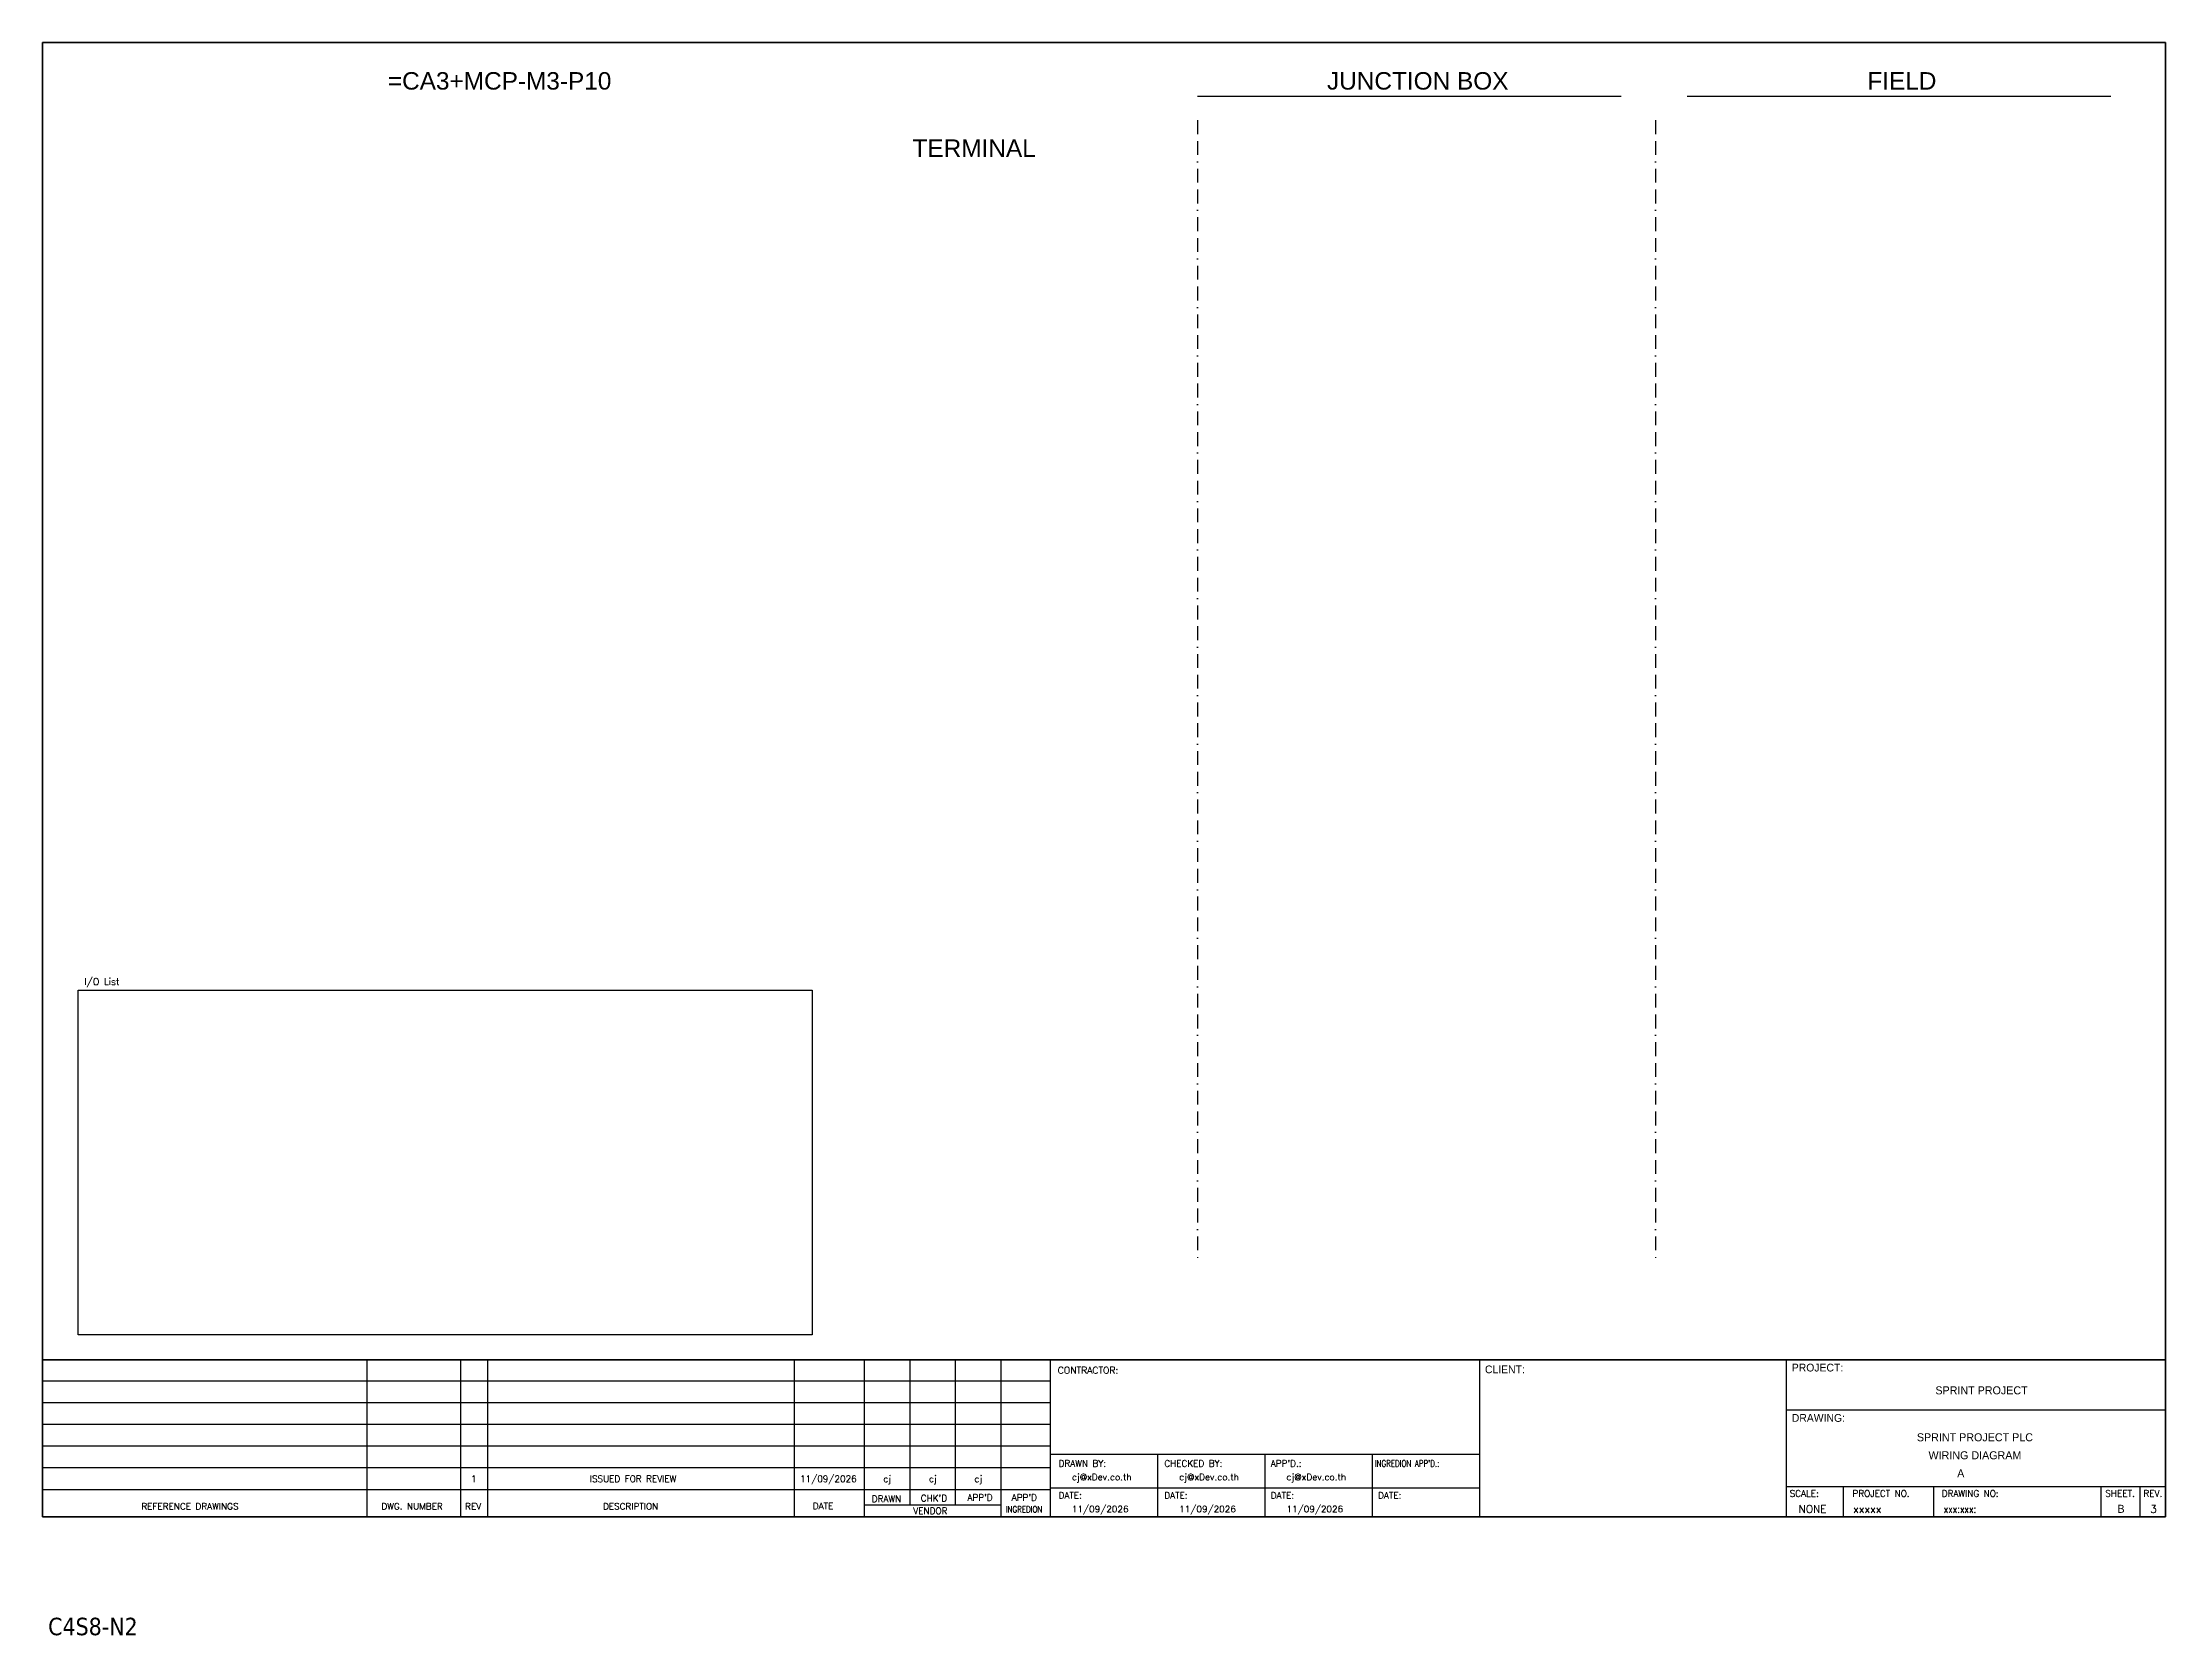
# Model space of a CAD drawing. Header units: millimetres. Extents: x 0 to 62600, y 0 to 14837.
# Drawn here: x 41933 to 45826, y 5791 to 8713 of the extents above; entities that cross this region are included whole.
import ezdxf
from ezdxf.enums import TextEntityAlignment as Align

# ---------------------------------------------------------------- set-up
doc = ezdxf.new("R2010")
doc.units = ezdxf.units.MM
doc.linetypes.add('BORDERX2', pattern=[88.9, 25.4, -12.7, 25.4, -12.7, 0, -12.7])
for name, color, linetype in [('GT_1', 9, 'Continuous'), ('HELPPOINT', 7, 'Continuous'), ('MEMBER', 7, 'Continuous'), ('x01001-FrameArea', 2, 'BORDERX2')]:
    doc.layers.add(name, color=color, linetype=linetype)
doc.styles.add('HTX11', font='O8111901')
doc.styles.add('ROMANS', font='romans.shx', dxfattribs={"width": 0.85, "height": 25})
doc.styles.get("Standard").update_dxf_attribs({"font": 'arial.ttf'})
doc.styles.add('Tahoma', font='')
doc.styles.get('Tahoma').set_extended_font_data('Tahoma')

msp = doc.modelspace()

# ---------------------------------------------------------------- linework, layer by layer
for p, q in [((44051.3, 8614.1), (44828, 8614.1)), ((44949, 8614.1), (45725.8, 8614.1))]:
    msp.add_line(p, q)
at = {"color": 4}
for p, q in [((45235.3, 6064.5), (45235.3, 6008.4)), ((45400.6, 6064.5), (45400.6, 6008.4))]:
    msp.add_line(p, q, dxfattribs=at)
at = {"color": 4, "ltscale": 0.5}
for p, q in [((45707.7, 6064.5), (45707.7, 6008.4)), ((45707.7, 6064.5), (45707.7, 6008.4)), ((45778.9, 6064.5), (45778.9, 6008.4)), ((45778.9, 6064.5), (45778.9, 6008.4))]:
    msp.add_line(p, q, dxfattribs=at)
msp.add_lwpolyline([(41998.7, 6974.3), (43344.5, 6974.3), (43344.5, 6342.2), (41998.7, 6342.2)], close=True)
at = {"layer": 'GT_1', "color": 4}
for p, q in [((42528.4, 6008.4), (42528.4, 6296.6)), ((42700.3, 6008.4), (42700.3, 6296.6)), ((42749.5, 6008.4), (42749.5, 6296.6)), ((43312.1, 6008.4), (43312.1, 6296.6)), ((43440.4, 6008.4), (43440.4, 6296.6)), ((43524, 6030.2), (43524, 6296.6)), ((43607.5, 6030.3), (43607.5, 6296.6)), ((43690.8, 6008.4), (43690.8, 6296.6)), ((43781.8, 6008.4), (43781.8, 6296.6)), ((44568.8, 6008.4), (44568.8, 6296.6)), ((45131.1, 6008.4), (45131.1, 6296.6)), ((45131.1, 6008.4), (45131.1, 6296.6)), ((45131.1, 6008.4), (45131.1, 6296.6)), ((43781.8, 6257.7), (41933, 6257.7)), ((43781.8, 6217.9), (41933, 6217.9)), ((43781.8, 6178), (41933, 6178)), ((43781.8, 6138.1), (41933, 6138.1)), ((44568.8, 6122.8), (43781.8, 6122.8)), ((43978.6, 6008.4), (43978.6, 6122.8)), ((44175.3, 6008.4), (44175.3, 6122.8)), ((44372.1, 6008.4), (44372.1, 6122.8)), ((43781.8, 6098.2), (41933, 6098.2)), ((43781.7, 6058.2), (41933, 6058.2)), ((44568.8, 6061.3), (43781.8, 6061.3)), ((45131.1, 6064.5), (45826.3, 6064.5)), ((43690.8, 6030.2), (43440.4, 6030.2))]:
    msp.add_line(p, q, dxfattribs=at)
at = {"layer": 'HELPPOINT', "color": 4, "lineweight": 35}
for p, q in [((41933, 6008.4), (41933, 8712.6)), ((41933, 8712.6), (45826.3, 8712.6)), ((41933, 6008.4), (41933, 8712.6)), ((41933, 8712.6), (45826.3, 8712.6)), ((45826.3, 8712.6), (45826.3, 6008.4)), ((45826.3, 8712.6), (45826.3, 6008.4)), ((45826.3, 6008.4), (41933, 6008.4)), ((45826.3, 6008.4), (41933, 6008.4))]:
    msp.add_line(p, q, dxfattribs=at)
at = {"layer": 'HELPPOINT', "color": 4}
for p, q in [((45131.1, 6205), (45826.3, 6205)), ((45131.1, 6205), (45826.3, 6205)), ((45131.1, 6064.5), (45826.3, 6064.5))]:
    msp.add_line(p, q, dxfattribs=at)
at = {"layer": 'MEMBER', "color": 4, "lineweight": 35}
msp.add_line((41933, 6296.6), (45826.3, 6296.6), dxfattribs=at)
msp.add_line((41933, 6296.6), (45826.3, 6296.6), dxfattribs=at)
at = {"layer": 'MEMBER', "color": 4}
for p, q in [((45131.1, 6205), (45826.3, 6205)), ((45131.1, 6205), (45826.3, 6205)), ((45131.1, 6064.5), (45826.3, 6064.5)), ((45131.1, 6064.5), (45826.3, 6064.5))]:
    msp.add_line(p, q, dxfattribs=at)
at = {"layer": 'x01001-FrameArea'}
for p, q in [((44051.3, 8570), (44051.3, 6483.5)), ((44891.1, 8570), (44891.1, 6483.5))]:
    msp.add_line(p, q, dxfattribs=at)

# ---------------------------------------------------------------- texts
at = {"color": 2}
for s, p in [('=CA3+MCP-M3-P10', (42566.4, 8626.2)), ('JUNCTION BOX', (44288.6, 8626.2)), ('FIELD', (45279.5, 8626.2)), ('TERMINAL', (43528.5, 8502.8))]:
    msp.add_text(s, height=32, dxfattribs=at).set_placement(p)
at = {"color": 4, "ltscale": 100, "style": 'HTX11'}
for s, p in [('SPRINT PROJECT', (45488.9, 6240.6)), ('SPRINT PROJECT PLC', (45476.8, 6154.5)), ('WIRING DIAGRAM', (45476.8, 6121.5))]:
    msp.add_text(s, height=14.693, dxfattribs=at).set_placement(p, align=Align.MIDDLE_CENTER)
at = {"color": 2, "style": 'Tahoma'}
msp.add_text('C4S8-N2', height=32, dxfattribs=at).set_placement((41943.4, 5791.5))
at = {"style": 'HTX11'}
for tag, text, height, p in [('A', 'A', 14.8, (45450.8, 6088.3)), ('B', 'CHASSIS C3 SLOT 10', 14.821, (45744.6, 6023.3))]:
    msp.add_attdef(tag, text=text, height=height, dxfattribs=at).set_placement(p, align=Align.MIDDLE_CENTER)
at = {"layer": 'GT_1', "color": 4, "style": 'HTX11'}
for s, p in [('CLIENT:', (44578.3, 6271.9)), ('PROJECT:', (45141, 6275.2)), ('DRAWING:', (45141, 6182.9))]:
    msp.add_text(s, height=14.25, dxfattribs=at).set_placement(p)
at = {"layer": 'MEMBER', "color": 4, "ltscale": 0.8, "style": 'ROMANS'}
for s, height, p in [('I/O List', 12.35, (42009.6, 6984)), ('CONTRACTOR:', 12.35, (43794.9, 6271.2)), ('DRAWN BY:', 11.88, (43796.4, 6100.6)), ('cj@xDev.co.th', 11.875, (43820.8, 6075.6)), ('CHECKED BY:', 11.875, (43990.3, 6100.6)), ('cj@xDev.co.th', 11.875, (44017.6, 6075.6)), ("APP'D.:", 11.88, (44185.5, 6100.6)), ('cj@xDev.co.th', 11.875, (44214.3, 6075.6)), ('DRAWN', 11.88, (43453.8, 6035.7)), ("CHK'D", 11.88, (43543.6, 6036.9)), ("APP'D", 11.88, (43629.2, 6038.1)), ("APP'D", 11.88, (43710.4, 6038.1)), ('DATE:', 11.88, (43796.4, 6042)), ('DATE:', 11.88, (43990.3, 6042)), ('DATE:', 11.88, (44185.5, 6042)), ('DATE:', 11.88, (44382.3, 6042)), ('SCALE:', 11.88, (45137, 6045.5)), ('PROJECT NO.', 11.875, (45252.2, 6045.5)), ('DRAWING NO:', 11.875, (45415.9, 6045.5)), ('SHEET.', 12, (45715.7, 6045.5)), ('REV.', 12, (45785.6, 6045.5)), ('REFERENCE DRAWINGS', 11.875, (42114.4, 6021.9)), ('DWG. NUMBER', 11.875, (42554.6, 6021.9)), ('REV', 11.88, (42708.1, 6021.9)), ('DESCRIPTION', 11.875, (42961, 6021.9)), ('DATE', 11.88, (43345.8, 6022.6)), ('VENDOR', 11.88, (43529.9, 6013.6)), ('11/09/2026', 11.88, (43820.8, 6016.9)), ('11/09/2026', 11.88, (44017.6, 6016.9)), ('11/09/2026', 11.88, (44214.3, 6016.9)), ('NONE', 14.23, (45153, 6015.8)), ('xxxxx', 14.23, (45253.4, 6015.8))]:
    msp.add_text(s, height=height, dxfattribs=at).set_placement(p)
for s, height, p in [('1', 11.9, (42723.9, 6078.4)), ('ISSUED FOR REVIEW', 11.875, (43016, 6078.4)), ('11/09/2026', 11.88, (43374.2, 6078.4)), ('cj', 11.88, (43482.1, 6078.4)), ('cj', 11.88, (43565.7, 6078.4)), ('cj', 11.88, (43649.2, 6078.4))]:
    msp.add_text(s, height=height, dxfattribs=at).set_placement(p, align=Align.MIDDLE_CENTER)
at = {"layer": 'MEMBER', "color": 4, "ltscale": 0.8, "style": 'ROMANS', "width": 0.8}
for s, height, p in [("INGREDION APP'D.:", 11.875, (44376.3, 6100.6)), ('INGREDION', 11.88, (43699.6, 6016.4)), ('xxx:xxx:', 14.23, (45419.6, 6015.8))]:
    msp.add_text(s, height=height, dxfattribs=at).set_placement(p)
at = {"layer": 'MEMBER', "color": 4, "ltscale": 0.8, "style": 'ROMANS'}
msp.add_text('3', height=14.2, dxfattribs=at).set_placement((45804.2, 6015.8), align=Align.CENTER)

doc.saveas('drawing.dxf')
